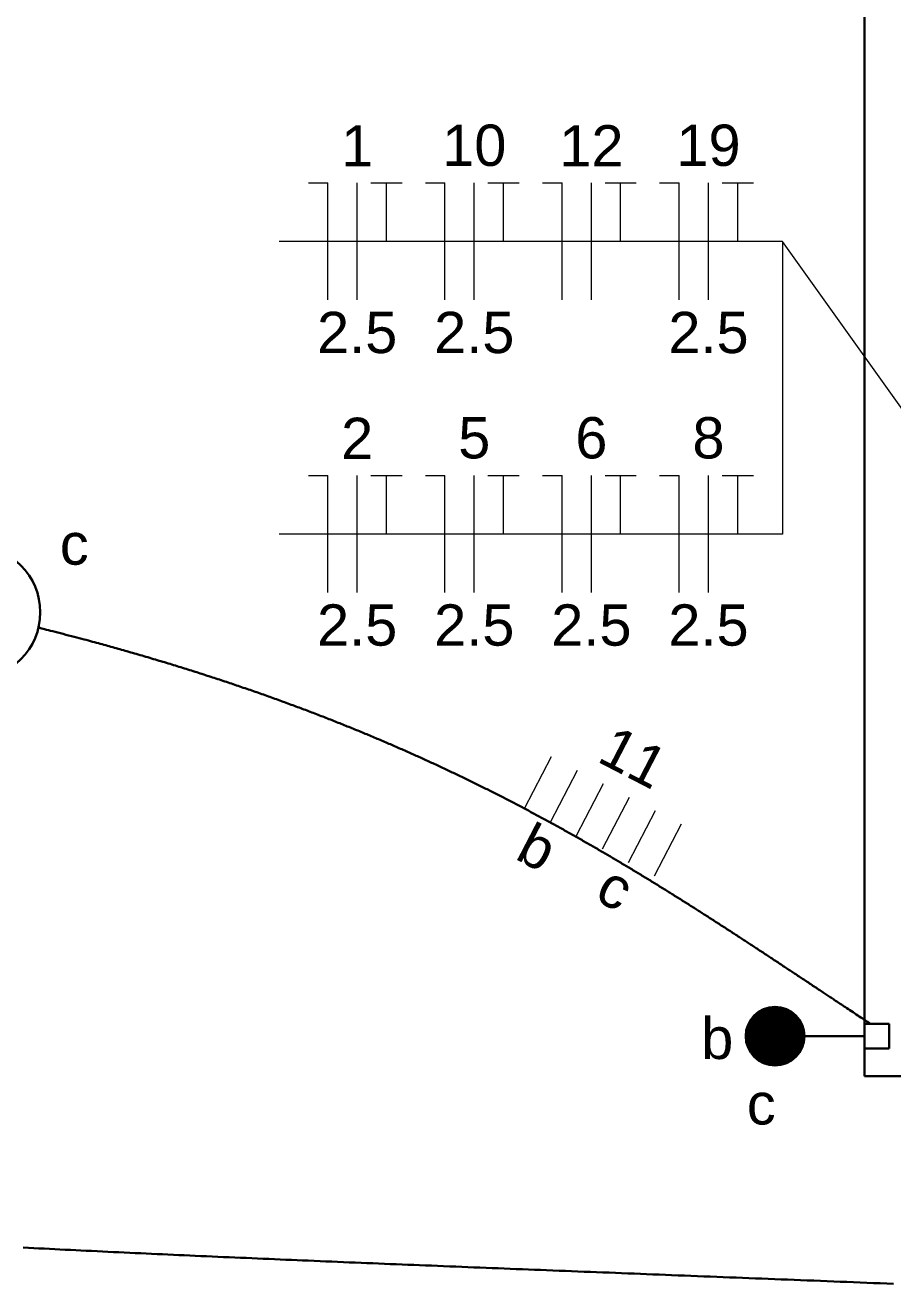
# Model space of a CAD drawing. Header units: millimetres. Extents: x 0 to 55.3, y 20.8 to 61.4.
# Drawn here: x 6.808 to 8.661, y 38.782 to 41.471 of the extents above; entities that cross this region are included whole.
import ezdxf

# ---------------------------------------------------------------- set-up
doc = ezdxf.new("R2010")
doc.units = ezdxf.units.MM
for name, color, linetype, lineweight in [('ARQ_-_ALV_5', 1, 'Continuous', 30), ('EL-Condutos', 4, 'Continuous', 30), ('EL-Fios', 2, 'Continuous', 20), ('EL-Textos_fios', 2, 'Continuous', 20), ('EL-Textos_pontos', 2, 'Continuous', 30), ('P-SIMBOL', 3, 'Continuous', 30), ('TE-Condutos', 3, 'Continuous', 30)]:
    doc.layers.add(name, color=color, linetype=linetype, lineweight=lineweight)
doc.styles.add('Arial', font='Arial')

msp = doc.modelspace()

# ---------------------------------------------------------------- linework, layer by layer
at = {"layer": 'ARQ_-_ALV_5'}
for p, q in [((8.600002, 39.225499), (8.600002, 43.375499)), ((8.750002, 39.225499), (8.600002, 39.225499))]:
    msp.add_line(p, q, dxfattribs=at)
at = {"layer": 'EL-Condutos', "linetype": 'Continuous', "flags": 128}
msp.add_lwpolyline([(6.838007, 40.183024), (6.838372, 40.182931), (6.839433, 40.182661), (6.841144, 40.182225), (6.843458, 40.181635), (6.846326, 40.180903), (6.849702, 40.180041), (6.853538, 40.17906), (6.857786, 40.177973), (6.8624, 40.176792), (6.867332, 40.175527), (6.872534, 40.174192), (6.877959, 40.172797), (6.883559, 40.171356), (6.889288, 40.169879), (6.895098, 40.168378), (6.900941, 40.166866), (6.906769, 40.165353), (6.912537, 40.163853), (6.918195, 40.162377), (6.923698, 40.160936), (6.928845, 40.159583), (6.933813, 40.158271), (6.938613, 40.156998), (6.943259, 40.155761), (6.947762, 40.154556), (6.952135, 40.15338), (6.956389, 40.152231), (6.960536, 40.151105), (6.964589, 40.149999), (6.96856, 40.148911), (6.97246, 40.147837), (6.976302, 40.146774), (6.980099, 40.145719), (6.983862, 40.14467), (6.987603, 40.143622), (6.991334, 40.142574), (6.995068, 40.141521), (6.998816, 40.140462), (7.002591, 40.139393), (7.006405, 40.13831), (7.010149, 40.137246), (7.013938, 40.136167), (7.017768, 40.135074), (7.021637, 40.133969), (7.025542, 40.132851), (7.029478, 40.131723), (7.033444, 40.130583), (7.037437, 40.129434), (7.041452, 40.128276), (7.045487, 40.127109), (7.049539, 40.125935), (7.053605, 40.124755), (7.057681, 40.123568), (7.061765, 40.122376), (7.065853, 40.12118), (7.069943, 40.11998), (7.074031, 40.118777), (7.078114, 40.117572), (7.082189, 40.116365), (7.086253, 40.115158), (7.090183, 40.113987), (7.0941, 40.112816), (7.098006, 40.111645), (7.101901, 40.110473), (7.105785, 40.109301), (7.10966, 40.108127), (7.113527, 40.106953), (7.117385, 40.105777), (7.121237, 40.1046), (7.125082, 40.103421), (7.128922, 40.10224), (7.132757, 40.101057), (7.136588, 40.099872), (7.140416, 40.098685), (7.144242, 40.097494), (7.148066, 40.096301), (7.15189, 40.095104), (7.155714, 40.093905), (7.159538, 40.092701), (7.163364, 40.091494), (7.167081, 40.090318), (7.1708, 40.089139), (7.174522, 40.087956), (7.178244, 40.086769), (7.181968, 40.085579), (7.185694, 40.084385), (7.18942, 40.083188), (7.193147, 40.081987), (7.196875, 40.080783), (7.200603, 40.079576), (7.204332, 40.078365), (7.20806, 40.077151), (7.211789, 40.075934), (7.215516, 40.074714), (7.219243, 40.073491), (7.22297, 40.072265), (7.226695, 40.071035), (7.230419, 40.069803), (7.234141, 40.068568), (7.237862, 40.06733), (7.241476, 40.066124), (7.245089, 40.064915), (7.2487, 40.063704), (7.252309, 40.06249), (7.255916, 40.061273), (7.259522, 40.060053), (7.263127, 40.058831), (7.26673, 40.057606), (7.270331, 40.056378), (7.273932, 40.055147), (7.277531, 40.053913), (7.281128, 40.052676), (7.284725, 40.051437), (7.28832, 40.050194), (7.291915, 40.048949), (7.295508, 40.047701), (7.2991, 40.04645), (7.302691, 40.045195), (7.306281, 40.043938), (7.309871, 40.042678), (7.313361, 40.041449), (7.316851, 40.040217), (7.32034, 40.038982), (7.323829, 40.037745), (7.327316, 40.036504), (7.330803, 40.035261), (7.334288, 40.034015), (7.337773, 40.032766), (7.341257, 40.031514), (7.34474, 40.030259), (7.348222, 40.029001), (7.351703, 40.027741), (7.355183, 40.026477), (7.358661, 40.025211), (7.362139, 40.023941), (7.365616, 40.022669), (7.369092, 40.021394), (7.372567, 40.020116), (7.37604, 40.018835), (7.379513, 40.017551), (7.382893, 40.016298), (7.386272, 40.015042), (7.38965, 40.013784), (7.393027, 40.012522), (7.396403, 40.011258), (7.399778, 40.009992), (7.403152, 40.008722), (7.406524, 40.00745), (7.409896, 40.006175), (7.413266, 40.004897), (7.416636, 40.003616), (7.420004, 40.002332), (7.423371, 40.001046), (7.426738, 39.999757), (7.430103, 39.998465), (7.433467, 39.99717), (7.43683, 39.995872), (7.440191, 39.994572), (7.443552, 39.993268), (7.446912, 39.991962), (7.450186, 39.990686), (7.453459, 39.989407), (7.456731, 39.988126), (7.460002, 39.986842), (7.463272, 39.985555), (7.466541, 39.984265), (7.469808, 39.982973), (7.473075, 39.981678), (7.476341, 39.98038), (7.479605, 39.979079), (7.482869, 39.977776), (7.486131, 39.97647), (7.489393, 39.975161), (7.492653, 39.97385), (7.495912, 39.972536), (7.49917, 39.971219), (7.502427, 39.969899), (7.505683, 39.968577), (7.508937, 39.967252), (7.512191, 39.965924), (7.515365, 39.964625), (7.518539, 39.963324), (7.521711, 39.96202), (7.524883, 39.960713), (7.528053, 39.959404), (7.531222, 39.958092), (7.53439, 39.956777), (7.537557, 39.95546), (7.540723, 39.954141), (7.543888, 39.952818), (7.547051, 39.951493), (7.550214, 39.950165), (7.553375, 39.948835), (7.556535, 39.947502), (7.559695, 39.946167), (7.562853, 39.944828), (7.56601, 39.943487), (7.569165, 39.942144), (7.57232, 39.940798), (7.575474, 39.939449), (7.578555, 39.938128), (7.581634, 39.936805), (7.584713, 39.935479), (7.587791, 39.93415), (7.590868, 39.932819), (7.593943, 39.931486), (7.597018, 39.93015), (7.600091, 39.928811), (7.603163, 39.92747), (7.606234, 39.926126), (7.609304, 39.92478), (7.612373, 39.923431), (7.615441, 39.92208), (7.618507, 39.920726), (7.621573, 39.91937), (7.624637, 39.918011), (7.6277, 39.916649), (7.630762, 39.915285), (7.633823, 39.913919), (7.636883, 39.91255), (7.639877, 39.911207), (7.642869, 39.909863), (7.645861, 39.908515), (7.648851, 39.907166), (7.65184, 39.905813), (7.654828, 39.904459), (7.657815, 39.903102), (7.660801, 39.901742), (7.663785, 39.90038), (7.666769, 39.899016), (7.669751, 39.897649), (7.672733, 39.89628), (7.675713, 39.894909), (7.678692, 39.893535), (7.68167, 39.892158), (7.684647, 39.890779), (7.687623, 39.889398), (7.690597, 39.888014), (7.693571, 39.886628), (7.696543, 39.885239), (7.699455, 39.883876), (7.702366, 39.88251), (7.705276, 39.881142), (7.708185, 39.879772), (7.711093, 39.878399), (7.714, 39.877024), (7.716905, 39.875647), (7.71981, 39.874267), (7.722713, 39.872885), (7.725615, 39.871501), (7.728516, 39.870114), (7.731416, 39.868725), (7.734315, 39.867334), (7.737213, 39.86594), (7.74011, 39.864544), (7.743006, 39.863146), (7.7459, 39.861745), (7.748793, 39.860343), (7.751686, 39.858937), (7.754577, 39.85753), (7.757414, 39.856146), (7.760249, 39.85476), (7.763084, 39.853372), (7.765918, 39.851981), (7.76875, 39.850589), (7.771582, 39.849194), (7.774412, 39.847797), (7.777241, 39.846397), (7.780069, 39.844996), (7.782896, 39.843592), (7.785722, 39.842186), (7.788547, 39.840778), (7.791371, 39.839368), (7.794194, 39.837956), (7.797015, 39.836541), (7.799836, 39.835124), (7.802655, 39.833705), (7.805474, 39.832284), (7.808291, 39.83086), (7.811107, 39.829435), (7.813875, 39.828031), (7.816641, 39.826625), (7.819407, 39.825217), (7.822171, 39.823807), (7.824935, 39.822395), (7.827697, 39.820981), (7.830458, 39.819565), (7.833218, 39.818147), (7.835978, 39.816726), (7.838736, 39.815304), (7.841493, 39.813879), (7.844249, 39.812453), (7.847003, 39.811024), (7.849757, 39.809593), (7.85251, 39.808161), (7.855262, 39.806726), (7.858012, 39.805289), (7.860762, 39.80385), (7.86351, 39.802409), (7.866258, 39.800966), (7.868962, 39.799543), (7.871666, 39.798118), (7.874368, 39.796691), (7.87707, 39.795262), (7.87977, 39.793832), (7.882469, 39.792399), (7.885168, 39.790964), (7.887865, 39.789527), (7.890561, 39.788089), (7.893256, 39.786648), (7.895951, 39.785206), (7.898644, 39.783761), (7.901336, 39.782315), (7.904027, 39.780867), (7.906717, 39.779416), (7.909406, 39.777964), (7.912094, 39.77651), (7.914781, 39.775054), (7.917467, 39.773597), (7.920152, 39.772137), (7.922799, 39.770695), (7.925446, 39.769252), (7.928091, 39.767806), (7.930736, 39.766359), (7.933379, 39.76491), (7.936022, 39.763459), (7.938663, 39.762006), (7.941304, 39.760552), (7.943943, 39.759096), (7.946582, 39.757638), (7.949219, 39.756178), (7.951856, 39.754716), (7.954491, 39.753253), (7.957126, 39.751788), (7.95976, 39.750321), (7.962392, 39.748852), (7.965024, 39.747382), (7.967654, 39.745909), (7.970284, 39.744435), (7.972913, 39.74296), (7.975509, 39.7415), (7.978105, 39.740038), (7.980699, 39.738575), (7.983293, 39.73711), (7.985886, 39.735643), (7.988478, 39.734175), (7.991068, 39.732705), (7.993658, 39.731234), (7.996247, 39.72976), (7.998835, 39.728285), (8.001422, 39.726809), (8.004008, 39.725331), (8.006594, 39.723851), (8.009178, 39.722369), (8.011761, 39.720886), (8.014344, 39.719402), (8.016925, 39.717915), (8.019506, 39.716428), (8.022085, 39.714938), (8.024664, 39.713447), (8.027216, 39.71197), (8.029766, 39.710491), (8.032316, 39.70901), (8.034865, 39.707528), (8.037413, 39.706044), (8.03996, 39.704559), (8.042507, 39.703073), (8.045052, 39.701585), (8.047596, 39.700095), (8.05014, 39.698604), (8.052683, 39.697111), (8.055225, 39.695617), (8.057766, 39.694122), (8.060306, 39.692625), (8.062845, 39.691126), (8.065384, 39.689626), (8.067921, 39.688125), (8.070458, 39.686622), (8.072994, 39.685118), (8.075529, 39.683612), (8.078042, 39.682117), (8.080554, 39.680622), (8.083065, 39.679124), (8.085575, 39.677626), (8.088085, 39.676126), (8.090593, 39.674625), (8.093101, 39.673122), (8.095608, 39.671618), (8.098114, 39.670113), (8.10062, 39.668606), (8.103124, 39.667098), (8.105628, 39.665588), (8.108131, 39.664078), (8.110634, 39.662566), (8.113135, 39.661052), (8.115636, 39.659538), (8.118136, 39.658022), (8.120635, 39.656505), (8.123133, 39.654986), (8.125631, 39.653467), (8.128111, 39.651956), (8.13059, 39.650444), (8.133068, 39.648931), (8.135546, 39.647416), (8.138023, 39.645901), (8.1405, 39.644384), (8.142975, 39.642866), (8.14545, 39.641346), (8.147924, 39.639826), (8.150398, 39.638304), (8.15287, 39.636781), (8.155342, 39.635257), (8.157813, 39.633732), (8.160284, 39.632206), (8.162754, 39.630678), (8.165223, 39.62915), (8.167691, 39.62762), (8.170159, 39.626089), (8.172626, 39.624557), (8.175093, 39.623024), (8.177546, 39.621498), (8.179999, 39.61997), (8.182451, 39.618441), (8.184902, 39.616912), (8.187353, 39.615381), (8.189803, 39.613849), (8.192253, 39.612316), (8.194701, 39.610782), (8.19715, 39.609247), (8.199597, 39.607711), (8.202044, 39.606174), (8.20449, 39.604636), (8.206936, 39.603097), (8.209381, 39.601557), (8.211825, 39.600016), (8.214269, 39.598474), (8.216712, 39.596931), (8.219155, 39.595388), (8.221597, 39.593843), (8.224038, 39.592297), (8.226471, 39.590755), (8.228903, 39.589213), (8.231335, 39.58767), (8.233766, 39.586125), (8.236196, 39.58458), (8.238626, 39.583034), (8.241056, 39.581487), (8.243484, 39.579939), (8.245913, 39.57839), (8.24834, 39.57684), (8.250768, 39.57529), (8.253194, 39.573739), (8.255621, 39.572186), (8.258046, 39.570633), (8.260471, 39.56908), (8.262896, 39.567525), (8.26532, 39.565969), (8.267744, 39.564413), (8.270167, 39.562856), (8.27259, 39.561298), (8.275009, 39.559742), (8.277427, 39.558185), (8.279845, 39.556627), (8.282262, 39.555068), (8.284679, 39.553509), (8.287096, 39.551949), (8.289512, 39.550388), (8.291927, 39.548826), (8.294342, 39.547264), (8.296756, 39.545701), (8.29917, 39.544138), (8.301584, 39.542574), (8.303997, 39.541009), (8.306409, 39.539444), (8.308821, 39.537878), (8.311233, 39.536311), (8.313643, 39.534744), (8.316054, 39.533177), (8.318464, 39.531608), (8.320873, 39.53004), (8.323282, 39.52847), (8.325691, 39.5269), (8.328099, 39.52533), (8.330507, 39.523759), (8.332914, 39.522187), (8.335321, 39.520615), (8.337728, 39.519042), (8.340135, 39.517469), (8.342541, 39.515895), (8.344947, 39.51432), (8.347353, 39.512745), (8.349759, 39.511169), (8.352165, 39.509592), (8.354571, 39.508015), (8.356977, 39.506437), (8.359383, 39.504858), (8.361789, 39.503278), (8.364196, 39.501698), (8.366602, 39.500117), (8.369009, 39.498535), (8.37142, 39.496949), (8.373832, 39.495363), (8.376244, 39.493776), (8.378656, 39.492188), (8.381067, 39.4906), (8.383478, 39.489012), (8.385888, 39.487424), (8.388298, 39.485835), (8.390708, 39.484246), (8.393116, 39.482658), (8.395523, 39.481069), (8.397929, 39.479481), (8.400334, 39.477893), (8.402738, 39.476306), (8.40514, 39.474719), (8.40754, 39.473133), (8.409938, 39.471547), (8.412335, 39.469963), (8.414729, 39.468379), (8.417122, 39.466796), (8.419521, 39.465209), (8.421917, 39.463623), (8.424313, 39.462037), (8.426708, 39.460451), (8.429102, 39.458865), (8.431497, 39.457279), (8.433893, 39.455691), (8.436289, 39.454103), (8.438688, 39.452513), (8.441089, 39.450922), (8.443492, 39.449328), (8.445899, 39.447732), (8.44831, 39.446133), (8.450725, 39.444531), (8.453145, 39.442926), (8.45557, 39.441317), (8.458001, 39.439703), (8.460439, 39.438086), (8.462883, 39.436464), (8.465335, 39.434836), (8.467807, 39.433196), (8.470285, 39.43155), (8.472768, 39.429903), (8.475252, 39.428253), (8.477737, 39.426603), (8.480221, 39.424954), (8.482701, 39.423307), (8.485176, 39.421664), (8.487644, 39.420025), (8.490102, 39.418392), (8.49255, 39.416767), (8.494984, 39.415149), (8.497404, 39.413542), (8.499808, 39.411945), (8.502193, 39.410361), (8.504557, 39.408791), (8.506899, 39.407235), (8.509217, 39.405695), (8.511508, 39.404172), (8.513772, 39.402668), (8.516022, 39.401173), (8.518249, 39.399693), (8.52046, 39.398223), (8.522662, 39.39676), (8.524863, 39.395298), (8.527069, 39.393832), (8.529288, 39.392358), (8.531527, 39.390871), (8.533793, 39.389367), (8.536093, 39.38784), (8.538434, 39.386286), (8.540824, 39.3847), (8.54327, 39.383078), (8.545779, 39.381415), (8.548358, 39.379705), (8.551014, 39.377945), (8.553755, 39.37613), (8.556587, 39.374254), (8.559518, 39.372314), (8.562555, 39.370304), (8.565727, 39.368205), (8.568986, 39.366049), (8.572307, 39.363854), (8.575661, 39.361636), (8.579022, 39.359414), (8.582362, 39.357207), (8.585655, 39.355031), (8.588874, 39.352904), (8.59199, 39.350845), (8.594978, 39.348871), (8.59781, 39.347001), (8.600459, 39.345251), (8.602898, 39.34364), (8.605099, 39.342186), (8.607036, 39.340907), (8.608682, 39.339821), (8.610009, 39.338944), (8.610991, 39.338296), (8.6116, 39.337894), (8.611809, 39.337756)], dxfattribs=at)
at = {"layer": 'EL-Fios'}
for p, q in [((7.412752, 41.133449), (7.454402, 41.133449)), ((7.454402, 40.883449), (7.454402, 41.133449)), ((7.516902, 40.883449), (7.516902, 41.133449)), ((7.546102, 41.133449), (7.612752, 41.133449)), ((7.579402, 41.008449), (7.579402, 41.133449)), ((7.662752, 41.133449), (7.704402, 41.133449)), ((7.704402, 40.883449), (7.704402, 41.133449)), ((7.766902, 40.883449), (7.766902, 41.133449)), ((7.796102, 41.133449), (7.862752, 41.133449)), ((7.829402, 41.008449), (7.829402, 41.133449)), ((7.912752, 41.133449), (7.954402, 41.133449)), ((7.954402, 40.883449), (7.954402, 41.133449)), ((8.016902, 40.883449), (8.016902, 41.133449)), ((8.046102, 41.133449), (8.112752, 41.133449)), ((8.079402, 41.008449), (8.079402, 41.133449)), ((8.162752, 41.133449), (8.204402, 41.133449)), ((8.204402, 40.883449), (8.204402, 41.133449)), ((8.266902, 40.883449), (8.266902, 41.133449)), ((8.296102, 41.133449), (8.362752, 41.133449)), ((8.329402, 41.008449), (8.329402, 41.133449)), ((7.412752, 40.508449), (7.454402, 40.508449)), ((7.454402, 40.258449), (7.454402, 40.508449)), ((7.516902, 40.258449), (7.516902, 40.508449)), ((7.546102, 40.508449), (7.612752, 40.508449)), ((7.579402, 40.383449), (7.579402, 40.508449)), ((7.662752, 40.508449), (7.704402, 40.508449)), ((7.704402, 40.258449), (7.704402, 40.508449)), ((7.766902, 40.258449), (7.766902, 40.508449)), ((7.796102, 40.508449), (7.862752, 40.508449)), ((7.829402, 40.383449), (7.829402, 40.508449)), ((7.912752, 40.508449), (7.954402, 40.508449)), ((7.954402, 40.258449), (7.954402, 40.508449)), ((8.016902, 40.258449), (8.016902, 40.508449)), ((8.046102, 40.508449), (8.112752, 40.508449)), ((8.079402, 40.383449), (8.079402, 40.508449)), ((8.162752, 40.508449), (8.204402, 40.508449)), ((8.204402, 40.258449), (8.204402, 40.508449)), ((8.266902, 40.258449), (8.266902, 40.508449)), ((8.296102, 40.508449), (8.362752, 40.508449)), ((8.329402, 40.383449), (8.329402, 40.508449)), ((7.874302, 39.796849), (7.931852, 39.907849)), ((7.929802, 39.768099), (7.987302, 39.879099)), ((7.985302, 39.739349), (8.042802, 39.850299)), ((8.040802, 39.710599), (8.098302, 39.821549)), ((8.096252, 39.681799), (8.153802, 39.792799)), ((8.151752, 39.653049), (8.209302, 39.764049))]:
    msp.add_line(p, q, dxfattribs=at)
at = {"layer": 'EL-Textos_fios'}
for p, q in [((8.425252, 41.008449), (7.350252, 41.008449)), ((9.148802, 39.992749), (8.425252, 41.008449)), ((8.425252, 41.008449), (8.425252, 40.383449)), ((8.425252, 40.383449), (7.350252, 40.383449))]:
    msp.add_line(p, q, dxfattribs=at)
at = {"layer": 'P-SIMBOL'}
for p, q in [((8.599952, 39.284149), (8.599952, 39.337199)), ((8.599952, 39.337199), (8.653002, 39.337199)), ((8.653002, 39.337199), (8.653002, 39.284149)), ((8.471452, 39.310699), (8.599952, 39.310699)), ((8.653002, 39.284149), (8.599952, 39.284149))]:
    msp.add_line(p, q, dxfattribs=at)
at = {"layer": 'P-SIMBOL', "const_width": 0.061256}
msp.add_lwpolyline([(8.378573, 39.310699, 1), (8.43983, 39.310699, 1)], format="xyb", close=True, dxfattribs=at)
at = {"layer": 'P-SIMBOL'}
for centre, radius in [((6.699302, 40.216099), 0.14125), ((8.408952, 39.310699), 0.0625), ((8.409202, 39.310699), 0.0625)]:
    msp.add_circle(centre, radius, dxfattribs=at)
at = {"layer": 'TE-Condutos', "linetype": 'Continuous', "flags": 128}
msp.add_lwpolyline([(6.804051, 38.85895), (6.815246, 38.858379), (6.82644, 38.85781), (6.837635, 38.857245), (6.84883, 38.856682), (6.860025, 38.856122), (6.87122, 38.855564), (6.882415, 38.85501), (6.89361, 38.854457), (6.904806, 38.853908), (6.916002, 38.85336), (6.927197, 38.852815), (6.938393, 38.852273), (6.950031, 38.851712), (6.961668, 38.851153), (6.973306, 38.850596), (6.984944, 38.850042), (6.996582, 38.849491), (7.00822, 38.848942), (7.019858, 38.848395), (7.031496, 38.84785), (7.043134, 38.847308), (7.054773, 38.846768), (7.066411, 38.84623), (7.07805, 38.845694), (7.089689, 38.845161), (7.101328, 38.844629), (7.112967, 38.8441), (7.124606, 38.843572), (7.136245, 38.843047), (7.147884, 38.842523), (7.159523, 38.842001), (7.171163, 38.841482), (7.183238, 38.840944), (7.195313, 38.840409), (7.207388, 38.839875), (7.219463, 38.839344), (7.231538, 38.838814), (7.243614, 38.838286), (7.255689, 38.83776), (7.267764, 38.837235), (7.27984, 38.836712), (7.291916, 38.836191), (7.303991, 38.835671), (7.316067, 38.835154), (7.328143, 38.834637), (7.340219, 38.834122), (7.352295, 38.833609), (7.364371, 38.833097), (7.376447, 38.832587), (7.388523, 38.832078), (7.400599, 38.83157), (7.412676, 38.831064), (7.425181, 38.830541), (7.437687, 38.83002), (7.450193, 38.8295), (7.462698, 38.828981), (7.475204, 38.828463), (7.48771, 38.827947), (7.500216, 38.827432), (7.512722, 38.826918), (7.525228, 38.826405), (7.537734, 38.825894), (7.55024, 38.825383), (7.562747, 38.824874), (7.575253, 38.824366), (7.587759, 38.823858), (7.600265, 38.823352), (7.612772, 38.822847), (7.625278, 38.822342), (7.637785, 38.821839), (7.650291, 38.821336), (7.662798, 38.820834), (7.675727, 38.820317), (7.688657, 38.819799), (7.701587, 38.819283), (7.714517, 38.818768), (7.727446, 38.818253), (7.740376, 38.817739), (7.753306, 38.817226), (7.766236, 38.816713), (7.779166, 38.816202), (7.792096, 38.81569), (7.805026, 38.81518), (7.817956, 38.81467), (7.830886, 38.81416), (7.843815, 38.813651), (7.856745, 38.813143), (7.869675, 38.812635), (7.882605, 38.812127), (7.895535, 38.81162), (7.908465, 38.811113), (7.921394, 38.810607), (7.934741, 38.810084), (7.948087, 38.809562), (7.961434, 38.809041), (7.97478, 38.808519), (7.988126, 38.807998), (8.001473, 38.807477), (8.014819, 38.806956), (8.028166, 38.806436), (8.041512, 38.805915), (8.054859, 38.805395), (8.068206, 38.804875), (8.081552, 38.804355), (8.094899, 38.803835), (8.108246, 38.803315), (8.121593, 38.802795), (8.134941, 38.802275), (8.148288, 38.801755), (8.161636, 38.801235), (8.174983, 38.800715), (8.188331, 38.800195), (8.20209, 38.799658), (8.215849, 38.799122), (8.229608, 38.798585), (8.243366, 38.798048), (8.257125, 38.797511), (8.270884, 38.796974), (8.284643, 38.796436), (8.298402, 38.795898), (8.31216, 38.79536), (8.325918, 38.794821), (8.339676, 38.794282), (8.353434, 38.793743), (8.367191, 38.793203), (8.380947, 38.792663), (8.394703, 38.792123), (8.408459, 38.791582), (8.422214, 38.79104), (8.435968, 38.790498), (8.449721, 38.789956), (8.463474, 38.789413), (8.47763, 38.788854), (8.491785, 38.788294), (8.50594, 38.787733), (8.520094, 38.787172), (8.534248, 38.78661), (8.548402, 38.786047), (8.562557, 38.785484), (8.576712, 38.784919), (8.590868, 38.784354), (8.605025, 38.783788), (8.619183, 38.783222), (8.633342, 38.782654), (8.647503, 38.782085), (8.661666, 38.781516)], dxfattribs=at)

# ---------------------------------------------------------------- texts
at = {"layer": 'EL-Textos_fios', "char_height": 0.08825, "attachment_point": 8, "line_spacing_factor": 0.798, "style": 'Arial'}
for s, insert, width in [('1', (7.517002, 41.168621), 0.1059), ('10', (7.767002, 41.168621), 0.2118), ('12', (8.017002, 41.168621), 0.2118), ('19', (8.267002, 41.168621), 0.2118), ('2.5', (7.517002, 40.768621), 0.3177), ('2.5', (7.767002, 40.768621), 0.3177), ('2.5', (8.267002, 40.768621), 0.3177), ('2.5', (8.267002, 40.768621), 0.3177), ('2', (7.517002, 40.543621), 0.1059), ('5', (7.767002, 40.543621), 0.1059), ('6', (8.017002, 40.543621), 0.1059), ('8', (8.267002, 40.543621), 0.1059), ('2.5', (7.517002, 40.143621), 0.3177), ('2.5', (7.767002, 40.143621), 0.3177), ('2.5', (8.017002, 40.143621), 0.3177), ('2.5', (8.267002, 40.143621), 0.3177), ('2.5', (8.267002, 40.143621), 0.3177)]:
    msp.add_mtext(s, dxfattribs=dict(at, insert=insert, width=width))
at = {"layer": 'EL-Textos_fios', "char_height": 0.08825, "attachment_point": 8, "rotation": 332.602, "line_spacing_factor": 0.798, "style": 'Arial'}
for s, insert, width in [('11', (8.086903, 39.867355), 0.2118), ('b', (7.880903, 39.673855), 0.1059), ('c', (8.047403, 39.587855), 0.1059)]:
    msp.add_mtext(s, dxfattribs=dict(at, insert=insert, width=width))
at = {"layer": 'EL-Textos_pontos', "char_height": 0.08825, "width": 0.1059, "line_spacing_factor": 0.798, "style": 'Arial'}
for s, insert, attachment_point in [('c', (6.913002, 40.316621), 8), ('b', (8.320002, 39.260621), 9), ('c', (8.410502, 39.120621), 9)]:
    msp.add_mtext(s, dxfattribs=dict(at, insert=insert, attachment_point=attachment_point))

doc.saveas('drawing.dxf')
